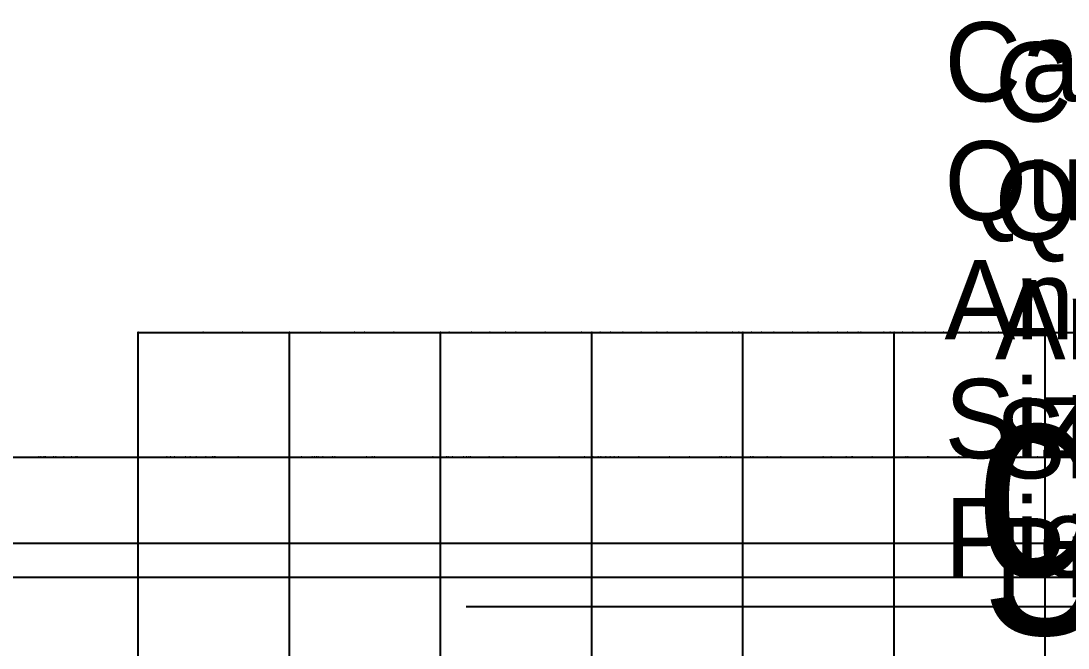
# Model space of a CAD drawing. Extents: x -2408 to 1029, y -526 to 2095.
# Drawn here: x -962 to -830.1, y 1560 to 1639 of the extents above; entities that cross this region are included whole.
import ezdxf

# ---------------------------------------------------------------- set-up
doc = ezdxf.new("R2010")
doc.units = 0
doc.layers.add('TEXT', color=7, linetype='Continuous')

# ---------------------------------------------------------------- blocks, each defined once
blk = doc.blocks.new('-30')
at = {"layer": '1'}
blk.add_lwpolyline([(-1248.11479, 751.94191), (-1230.545281, 751.94191), (-1210.241052, 751.94191), (-1193.374894, 751.94191), (-1175.226851, 751.94191), (-1155.906772, 751.94191), (-1135.524549, 751.94191), (-1114.190076, 751.94191), (-1092.013198, 751.94191)], dxfattribs=at)
at = {"layer": '14'}
blk.add_lwpolyline([(-1248.11479, 751.94191), (-1230.545281, 751.94191), (-1210.241052, 751.94191), (-1193.374894, 751.94191), (-1175.226851, 751.94191), (-1155.906772, 751.94191), (-1135.524549, 751.94191), (-1114.190076, 751.94191), (-1092.013198, 751.94191)], dxfattribs=at)
at = {"layer": '3'}
for p in [(-1230.545281, 751.94191), (-1230.545281, 751.94191), (-1210.241052, 751.94191), (-1210.241052, 751.94191), (-1193.374894, 751.94191), (-1193.374894, 751.94191), (-1175.226851, 751.94191), (-1175.226851, 751.94191), (-1155.906772, 751.94191), (-1155.906772, 751.94191), (-1135.524549, 751.94191), (-1135.524549, 751.94191), (-1114.190076, 751.94191), (-1114.190076, 751.94191)]:
    blk.add_point(p, dxfattribs=at)
blk = doc.blocks.new('-31')
at = {"layer": '1'}
blk.add_lwpolyline([(-1250.163213, 751.94191), (-1233.534925, 751.94191), (-1214.318426, 751.94191), (-1198.355812, 751.94191), (-1181.179972, 751.94191), (-1162.894896, 751.94191), (-1143.604578, 751.94191), (-1123.413024, 751.94191), (-1102.424193, 751.94191)], dxfattribs=at)
at = {"layer": '14'}
blk.add_lwpolyline([(-1250.163213, 751.94191), (-1233.534925, 751.94191), (-1214.318426, 751.94191), (-1198.355812, 751.94191), (-1181.179972, 751.94191), (-1162.894896, 751.94191), (-1143.604578, 751.94191), (-1123.413024, 751.94191), (-1102.424193, 751.94191)], dxfattribs=at)
at = {"layer": '3'}
for p in [(-1233.534925, 751.94191), (-1233.534925, 751.94191), (-1214.318426, 751.94191), (-1214.318426, 751.94191), (-1198.355812, 751.94191), (-1198.355812, 751.94191), (-1181.179972, 751.94191), (-1181.179972, 751.94191), (-1162.894896, 751.94191), (-1162.894896, 751.94191), (-1143.604578, 751.94191), (-1143.604578, 751.94191), (-1123.413024, 751.94191), (-1123.413024, 751.94191)]:
    blk.add_point(p, dxfattribs=at)
blk = doc.blocks.new('-32')
at = {"layer": '1'}
blk.add_lwpolyline([(-1248.531503, 751.94191), (-1232.212209, 751.94191), (-1213.509337, 751.94191), (-1198.05785, 751.94191), (-1181.494526, 751.94191), (-1163.917442, 751.94191), (-1145.424717, 751.94191), (-1126.114456, 751.94191), (-1106.084764, 751.94191), (-1085.433746, 751.94191), (-1064.259507, 751.94191), (-1042.660152, 751.94191), (-1020.733787, 751.94191), (-998.578515, 751.94191), (-976.292444, 751.94191), (-953.975048, 751.94191), (-931.721682, 751.94191), (-909.631823, 751.94191), (-887.803574, 751.94191), (-866.335077, 751.94191), (-845.32436, 751.94191), (-824.869566, 751.94191)], dxfattribs=at)
at = {"layer": '14'}
blk.add_lwpolyline([(-1248.531503, 751.94191), (-1232.212209, 751.94191), (-1213.509337, 751.94191), (-1198.05785, 751.94191), (-1181.494526, 751.94191), (-1163.917442, 751.94191), (-1145.424717, 751.94191), (-1126.114456, 751.94191), (-1106.084764, 751.94191), (-1085.433746, 751.94191), (-1064.259507, 751.94191), (-1042.660152, 751.94191), (-1020.733787, 751.94191), (-998.578515, 751.94191), (-976.292444, 751.94191), (-953.975048, 751.94191), (-931.721682, 751.94191), (-909.631823, 751.94191), (-887.803574, 751.94191), (-866.335077, 751.94191), (-845.32436, 751.94191), (-824.869566, 751.94191)], dxfattribs=at)
at = {"layer": '3'}
for p in [(-1232.212209, 751.94191), (-1232.212209, 751.94191), (-1213.509337, 751.94191), (-1213.509337, 751.94191), (-1198.05785, 751.94191), (-1198.05785, 751.94191), (-1181.494526, 751.94191), (-1181.494526, 751.94191), (-1163.917442, 751.94191), (-1163.917442, 751.94191), (-1145.424717, 751.94191), (-1145.424717, 751.94191), (-1126.114456, 751.94191), (-1126.114456, 751.94191), (-1106.084764, 751.94191), (-1106.084764, 751.94191)]:
    blk.add_point(p, dxfattribs=at)
blk = doc.blocks.new('-33')
at = {"layer": '1'}
blk.add_lwpolyline([(-1247.187721, 751.94191), (-1231.266954, 751.94191), (-1213.160278, 751.94191), (-1193.086281, 751.94191), (-1176.871221, 751.94191), (-1159.764718, 751.94191), (-1141.858993, 751.94191), (-1123.246262, 751.94191), (-1104.018745, 751.94191), (-1084.268661, 751.94191), (-1064.088228, 751.94191), (-1043.569664, 751.94191), (-1022.80519, 751.94191), (-1001.887022, 751.94191), (-980.908639, 751.94191), (-959.959737, 751.94191), (-939.133791, 751.94191), (-918.52302, 751.94191), (-898.21964, 751.94191), (-878.31587, 751.94191), (-858.903928, 751.94191), (-840.07603, 751.94191)], dxfattribs=at)
at = {"layer": '14'}
blk.add_lwpolyline([(-1247.187721, 751.94191), (-1231.266954, 751.94191), (-1213.160278, 751.94191), (-1193.086281, 751.94191), (-1176.871221, 751.94191), (-1159.764718, 751.94191), (-1141.858993, 751.94191), (-1123.246262, 751.94191), (-1104.018745, 751.94191), (-1084.268661, 751.94191), (-1064.088228, 751.94191), (-1043.569664, 751.94191), (-1022.80519, 751.94191), (-1001.887022, 751.94191), (-980.908639, 751.94191), (-959.959737, 751.94191), (-939.133791, 751.94191), (-918.52302, 751.94191), (-898.21964, 751.94191), (-878.31587, 751.94191), (-858.903928, 751.94191), (-840.07603, 751.94191)], dxfattribs=at)
at = {"layer": '3'}
for p in [(-1231.266954, 751.94191), (-1231.266954, 751.94191), (-1213.160278, 751.94191), (-1213.160278, 751.94191), (-1193.086281, 751.94191), (-1193.086281, 751.94191), (-1176.871221, 751.94191), (-1176.871221, 751.94191), (-1159.764718, 751.94191), (-1159.764718, 751.94191), (-1141.858993, 751.94191), (-1141.858993, 751.94191), (-1123.246262, 751.94191), (-1123.246262, 751.94191)]:
    blk.add_point(p, dxfattribs=at)
blk = doc.blocks.new('-34')
at = {"layer": '1'}
for points in [[(189.638661, 796.135864), (174.015274, 796.135864), (174.015274, 862.937851), (187.175975, 862.937851)], [(-1249.687567, 751.94191), (-1230.729139, 751.94191), (-1213.298577, 751.94191), (-1194.077439, 751.94191), (-1178.609608, 751.94191), (-1162.336014, 751.94191), (-1145.342988, 751.94191), (-1127.716863, 751.94191), (-1109.543971, 751.94191), (-1090.910644, 751.94191), (-1071.903216, 751.94191), (-1052.608018, 751.94191), (-1033.111383, 751.94191), (-1013.499643, 751.94191), (-993.860274, 751.94191), (-974.277315, 751.94191), (-954.838242, 751.94191), (-935.629386, 751.94191), (-916.737079, 751.94191), (-898.247652, 751.94191), (-880.247437, 751.94191), (-862.822765, 751.94191), (-846.059967, 751.94191), (-830.045376, 751.94191)]]:
    blk.add_lwpolyline(points, dxfattribs=at)
at = {"layer": '14'}
for points in [[(190.876288, 801.215897), (174.015274, 801.215897), (174.015274, 862.937851), (182.200869, 862.937851)], [(-1249.687567, 751.94191), (-1230.729139, 751.94191), (-1213.298577, 751.94191), (-1194.077439, 751.94191), (-1178.609608, 751.94191), (-1162.336014, 751.94191), (-1145.342988, 751.94191), (-1127.716863, 751.94191), (-1109.543971, 751.94191), (-1090.910644, 751.94191), (-1071.903216, 751.94191), (-1052.608018, 751.94191), (-1033.111383, 751.94191), (-1013.499643, 751.94191), (-993.860274, 751.94191), (-974.277315, 751.94191), (-954.838242, 751.94191), (-935.629386, 751.94191), (-916.737079, 751.94191), (-898.247652, 751.94191), (-880.247437, 751.94191), (-862.822765, 751.94191), (-846.059967, 751.94191), (-830.045376, 751.94191)]]:
    blk.add_lwpolyline(points, dxfattribs=at)
at = {"layer": '2'}
blk.add_point((174.015274, 862.937851), dxfattribs=at)
blk.add_point((174.015274, 862.937851), dxfattribs=at)
at = {"layer": '3'}
for p in [(-1230.729139, 751.94191), (-1230.729139, 751.94191), (-1213.298577, 751.94191), (-1213.298577, 751.94191), (-1194.077439, 751.94191), (-1194.077439, 751.94191), (-1178.609608, 751.94191), (-1178.609608, 751.94191), (-1162.336014, 751.94191), (-1162.336014, 751.94191), (-1145.342988, 751.94191), (-1145.342988, 751.94191), (-1127.716863, 751.94191), (-1127.716863, 751.94191), (-1109.543971, 751.94191), (-1109.543971, 751.94191)]:
    blk.add_point(p, dxfattribs=at)
blk = doc.blocks.new('-35')
at = {"layer": '1'}
for points in [[(204.781679, 796.135864), (189.638661, 796.135864), (174.015274, 796.135864), (174.015274, 862.937851), (187.175975, 862.937851), (202.55039, 862.937851)], [(-1252.187427, 751.94191), (-1234.521619, 751.94191), (-1218.279511, 751.94191), (-1200.3689, 751.94191), (-1180.980474, 751.94191), (-1165.584047, 751.94191), (-1149.544056, 751.94191), (-1132.94093, 751.94191), (-1115.855149, 751.94191), (-1098.367142, 751.94191)]]:
    blk.add_lwpolyline(points, dxfattribs=at)
at = {"layer": '14'}
for points in [[(207.430386, 801.215897), (190.876288, 801.215897), (174.015274, 801.215897), (174.015274, 862.937851), (182.200869, 862.937851), (196.968828, 862.937851)], [(-1252.187427, 751.94191), (-1234.521619, 751.94191), (-1218.279511, 751.94191), (-1200.3689, 751.94191), (-1180.980474, 751.94191), (-1165.584047, 751.94191), (-1149.544056, 751.94191), (-1132.94093, 751.94191), (-1115.855149, 751.94191), (-1098.367142, 751.94191)]]:
    blk.add_lwpolyline(points, dxfattribs=at)
at = {"layer": '2'}
blk.add_point((174.015274, 862.937851), dxfattribs=at)
blk.add_point((174.015274, 862.937851), dxfattribs=at)
at = {"layer": '3'}
for p in [(182.200869, 862.937851), (187.175975, 862.937851), (-1234.521619, 751.94191), (-1234.521619, 751.94191), (-1218.279511, 751.94191), (-1218.279511, 751.94191), (-1200.3689, 751.94191), (-1200.3689, 751.94191), (-1180.980474, 751.94191), (-1180.980474, 751.94191), (-1165.584047, 751.94191), (-1165.584047, 751.94191), (-1149.544056, 751.94191), (-1149.544056, 751.94191), (-1132.94093, 751.94191), (-1132.94093, 751.94191), (-1115.855149, 751.94191), (-1115.855149, 751.94191)]:
    blk.add_point(p, dxfattribs=at)
blk = doc.blocks.new('-36')
at = {"layer": '1'}
for points in [[(220.231689, 796.135864), (204.781679, 796.135864), (189.638661, 796.135864), (174.015274, 796.135864), (174.015274, 862.937851), (187.175975, 862.937851), (202.55039, 862.937851), (218.340909, 862.937851)], [(-1251.644597, 751.94191), (-1234.705316, 751.94191), (-1219.248474, 751.94191), (-1202.289411, 751.94191), (-1184.004833, 751.94191), (-1164.571489, 751.94191), (-1149.348929, 751.94191), (-1133.654162, 751.94191), (-1117.561746, 751.94191), (-1101.146243, 751.94191)]]:
    blk.add_lwpolyline(points, dxfattribs=at)
at = {"layer": '14'}
for points in [[(223.404164, 801.215897), (207.430386, 801.215897), (190.876288, 801.215897), (174.015274, 801.215897), (174.015274, 862.937851), (182.200869, 862.937851), (196.968828, 862.937851), (213.179199, 862.937851), (229.86736, 862.937851)], [(-1251.644597, 751.94191), (-1234.705316, 751.94191), (-1219.248474, 751.94191), (-1202.289411, 751.94191), (-1184.004833, 751.94191), (-1164.571489, 751.94191), (-1149.348929, 751.94191), (-1133.654162, 751.94191), (-1117.561746, 751.94191), (-1101.146243, 751.94191)]]:
    blk.add_lwpolyline(points, dxfattribs=at)
at = {"layer": '2'}
blk.add_point((174.015274, 862.937851), dxfattribs=at)
blk.add_point((174.015274, 862.937851), dxfattribs=at)
at = {"layer": '3'}
for p in [(182.200869, 862.937851), (187.175975, 862.937851), (196.968828, 862.937851), (202.55039, 862.937851), (213.179199, 862.937851), (-1234.705316, 751.94191), (-1234.705316, 751.94191), (-1219.248474, 751.94191), (-1219.248474, 751.94191), (-1202.289411, 751.94191), (-1202.289411, 751.94191), (-1184.004833, 751.94191), (-1184.004833, 751.94191), (-1164.571489, 751.94191), (-1164.571489, 751.94191), (-1149.348929, 751.94191), (-1149.348929, 751.94191), (-1133.654162, 751.94191), (-1133.654162, 751.94191), (-1117.561746, 751.94191), (-1117.561746, 751.94191)]:
    blk.add_point(p, dxfattribs=at)
blk = doc.blocks.new('-37')
at = {"layer": '1'}
for points in [[(235.699931, 796.135864), (220.231689, 796.135864), (204.781679, 796.135864), (189.638661, 796.135864), (174.015274, 796.135864), (174.015274, 862.937851), (187.175975, 862.937851), (202.55039, 862.937851), (218.340909, 862.937851), (233.516824, 862.937851), (249.711435, 862.937851)], [(-1251.472833, 751.94191), (-1235.362166, 751.94191), (-1216.898813, 751.94191), (-1200.647841, 751.94191), (-1183.257405, 751.94191), (-1164.890286, 751.94191), (-1145.709266, 751.94191), (-1125.877127, 751.94191), (-1110.673654, 751.94191), (-1095.264145, 751.94191)]]:
    blk.add_lwpolyline(points, dxfattribs=at)
at = {"layer": '14'}
for points in [[(238.793439, 801.215897), (223.404164, 801.215897), (207.430386, 801.215897), (190.876288, 801.215897), (174.015274, 801.215897), (174.015274, 862.937851), (182.200869, 862.937851), (196.968828, 862.937851), (213.179199, 862.937851), (229.86736, 862.937851), (245.673339, 862.937851)], [(-1251.472833, 751.94191), (-1235.362166, 751.94191), (-1216.898813, 751.94191), (-1200.647841, 751.94191), (-1183.257405, 751.94191), (-1164.890286, 751.94191), (-1145.709266, 751.94191), (-1125.877127, 751.94191), (-1110.673654, 751.94191), (-1095.264145, 751.94191)]]:
    blk.add_lwpolyline(points, dxfattribs=at)
at = {"layer": '2'}
blk.add_point((174.015274, 862.937851), dxfattribs=at)
blk.add_point((174.015274, 862.937851), dxfattribs=at)
at = {"layer": '3'}
for p in [(182.200869, 862.937851), (187.175975, 862.937851), (196.968828, 862.937851), (202.55039, 862.937851), (213.179199, 862.937851), (218.340909, 862.937851), (229.86736, 862.937851), (233.516824, 862.937851), (-1235.362166, 751.94191), (-1235.362166, 751.94191), (-1216.898813, 751.94191), (-1216.898813, 751.94191), (-1200.647841, 751.94191), (-1200.647841, 751.94191), (-1183.257405, 751.94191), (-1183.257405, 751.94191), (-1164.890286, 751.94191), (-1164.890286, 751.94191), (-1145.709266, 751.94191), (-1145.709266, 751.94191), (-1125.877127, 751.94191), (-1125.877127, 751.94191), (-1110.673654, 751.94191), (-1110.673654, 751.94191)]:
    blk.add_point(p, dxfattribs=at)
at = {"layer": '7'}
for p, q in [((215.32692, 828.394547), (329.993668, 828.394547)), ((-1241.902084, 741.08757), (-886.302185, 741.08757))]:
    blk.add_line(p, q, dxfattribs=at)
blk = doc.blocks.new('-38')
at = {"layer": '1'}
for points in [[(266.529593, 796.135864), (251.06136, 796.135864), (235.699931, 796.135864), (220.231689, 796.135864), (204.781679, 796.135864), (189.638661, 796.135864), (174.015274, 796.135864), (174.015274, 862.937851), (187.175975, 862.937851), (202.55039, 862.937851), (218.340909, 862.937851), (233.516824, 862.937851), (249.711435, 862.937851), (265.049816, 862.937851)], [(-1251.702563, 751.94191), (-1233.222254, 751.94191), (-1215.562447, 751.94191), (-1200.164919, 751.94191), (-1183.799994, 751.94191), (-1166.616533, 751.94191), (-1148.763331, 751.94191), (-1130.389253, 751.94191), (-1111.643091, 751.94191), (-1092.673712, 751.94191)]]:
    blk.add_lwpolyline(points, dxfattribs=at)
at = {"layer": '14'}
for points in [[(255.025405, 801.215897), (238.793439, 801.215897), (223.404164, 801.215897), (207.430386, 801.215897), (190.876288, 801.215897), (174.015274, 801.215897), (174.015274, 862.937851), (182.200869, 862.937851), (196.968828, 862.937851), (213.179199, 862.937851), (229.86736, 862.937851), (245.673339, 862.937851), (262.127564, 862.937851)], [(-1251.702563, 751.94191), (-1233.222254, 751.94191), (-1215.562447, 751.94191), (-1200.164919, 751.94191), (-1183.799994, 751.94191), (-1166.616533, 751.94191), (-1148.763331, 751.94191), (-1130.389253, 751.94191), (-1111.643091, 751.94191), (-1092.673712, 751.94191)]]:
    blk.add_lwpolyline(points, dxfattribs=at)
at = {"layer": '2'}
blk.add_point((174.015274, 862.937851), dxfattribs=at)
blk.add_point((174.015274, 862.937851), dxfattribs=at)
at = {"layer": '3'}
for p in [(182.200869, 862.937851), (187.175975, 862.937851), (196.968828, 862.937851), (202.55039, 862.937851), (213.179199, 862.937851), (218.340909, 862.937851), (229.86736, 862.937851), (233.516824, 862.937851), (245.673339, 862.937851), (249.711435, 862.937851), (-1233.222254, 751.94191), (-1233.222254, 751.94191), (-1215.562447, 751.94191), (-1215.562447, 751.94191), (-1200.164919, 751.94191), (-1200.164919, 751.94191), (-1183.799994, 751.94191), (-1183.799994, 751.94191), (-1166.616533, 751.94191), (-1166.616533, 751.94191), (-1148.763331, 751.94191), (-1148.763331, 751.94191), (-1130.389253, 751.94191), (-1130.389253, 751.94191), (-1111.643091, 751.94191), (-1111.643091, 751.94191)]:
    blk.add_point(p, dxfattribs=at)
at = {"layer": '7'}
for p, q in [((215.32692, 828.394547), (329.993668, 828.394547)), ((-1245.712051, 741.08757), (-920.592117, 741.08757))]:
    blk.add_line(p, q, dxfattribs=at)
blk = doc.blocks.new('-39')
at = {"layer": '1'}
for points in [[(281.533212, 796.135864), (266.529593, 796.135864), (251.06136, 796.135864), (235.699931, 796.135864), (220.231689, 796.135864), (204.781679, 796.135864), (189.638661, 796.135864), (174.015274, 796.135864), (174.015274, 862.937851), (187.175975, 862.937851), (202.55039, 862.937851), (218.340909, 862.937851), (233.516824, 862.937851), (249.711435, 862.937851), (265.049816, 862.937851), (280.228961, 862.937851)], [(-1252.363393, 751.94191), (-1235.141456, 751.94191), (-1218.800072, 751.94191), (-1200.930802, 751.94191), (-1185.712333, 751.94191), (-1169.819489, 751.94191), (-1153.387146, 751.94191), (-1136.550198, 751.94191), (-1119.443485, 751.94191), (-1102.202663, 751.94191)]]:
    blk.add_lwpolyline(points, dxfattribs=at)
at = {"layer": '14'}
for points in [[(288.227416, 801.215897), (269.265299, 801.215897), (255.025405, 801.215897), (238.793439, 801.215897), (223.404164, 801.215897), (207.430386, 801.215897), (190.876288, 801.215897), (174.015274, 801.215897), (174.015274, 862.937851), (182.200869, 862.937851), (196.968828, 862.937851), (213.179199, 862.937851), (229.86736, 862.937851), (245.673339, 862.937851), (262.127564, 862.937851), (278.779259, 862.937851)], [(-1252.363393, 751.94191), (-1235.141456, 751.94191), (-1218.800072, 751.94191), (-1200.930802, 751.94191), (-1185.712333, 751.94191), (-1169.819489, 751.94191), (-1153.387146, 751.94191), (-1136.550198, 751.94191), (-1119.443485, 751.94191), (-1102.202663, 751.94191)]]:
    blk.add_lwpolyline(points, dxfattribs=at)
at = {"layer": '2'}
blk.add_point((174.015274, 862.937851), dxfattribs=at)
blk.add_point((174.015274, 862.937851), dxfattribs=at)
at = {"layer": '3'}
for p in [(182.200869, 862.937851), (187.175975, 862.937851), (196.968828, 862.937851), (202.55039, 862.937851), (213.179199, 862.937851), (218.340909, 862.937851), (229.86736, 862.937851), (233.516824, 862.937851), (245.673339, 862.937851), (249.711435, 862.937851), (262.127564, 862.937851), (265.049816, 862.937851), (-1235.141456, 751.94191), (-1235.141456, 751.94191), (-1218.800072, 751.94191), (-1218.800072, 751.94191), (-1200.930802, 751.94191), (-1200.930802, 751.94191), (-1185.712333, 751.94191), (-1185.712333, 751.94191), (-1169.819489, 751.94191), (-1169.819489, 751.94191), (-1153.387146, 751.94191), (-1153.387146, 751.94191), (-1136.550198, 751.94191), (-1136.550198, 751.94191), (-1119.443485, 751.94191), (-1119.443485, 751.94191)]:
    blk.add_point(p, dxfattribs=at)
at = {"layer": '7'}
for p, q in [((215.32692, 828.394547), (329.993668, 828.394547)), ((-1249.522095, 741.08757), (-954.882126, 741.08757))]:
    blk.add_line(p, q, dxfattribs=at)
blk = doc.blocks.new('-40')
at = {"layer": '1'}
for points in [[(297.001442, 796.135864), (281.533212, 796.135864), (266.529593, 796.135864), (251.06136, 796.135864), (235.699931, 796.135864), (220.231689, 796.135864), (204.781679, 796.135864), (189.638661, 796.135864), (174.015274, 796.135864), (174.015274, 862.937851), (187.175975, 862.937851), (202.55039, 862.937851), (218.340909, 862.937851), (233.516824, 862.937851), (249.711435, 862.937851), (265.049816, 862.937851), (280.228961, 862.937851), (295.690551, 862.937851)], [(-1251.014822, 751.94191), (-1234.758227, 751.94191), (-1216.325021, 751.94191), (-1199.595758, 751.94191), (-1181.874561, 751.94191), (-1163.397601, 751.94191), (-1148.2306, 751.94191), (-1132.851969, 751.94191), (-1117.383356, 751.94191), (-1101.94427, 751.94191)]]:
    blk.add_lwpolyline(points, dxfattribs=at)
at = {"layer": '14'}
for points in [[(304.404697, 801.215897), (288.227416, 801.215897), (269.265299, 801.215897), (255.025405, 801.215897), (238.793439, 801.215897), (223.404164, 801.215897), (207.430386, 801.215897), (190.876288, 801.215897), (174.015274, 801.215897), (174.015274, 862.937851), (182.200869, 862.937851), (196.968828, 862.937851), (213.179199, 862.937851), (229.86736, 862.937851), (245.673339, 862.937851), (262.127564, 862.937851), (278.779259, 862.937851), (295.230519, 862.937851)], [(-1251.014822, 751.94191), (-1234.758227, 751.94191), (-1216.325021, 751.94191), (-1199.595758, 751.94191), (-1181.874561, 751.94191), (-1163.397601, 751.94191), (-1148.2306, 751.94191), (-1132.851969, 751.94191), (-1117.383356, 751.94191), (-1101.94427, 751.94191)]]:
    blk.add_lwpolyline(points, dxfattribs=at)
at = {"layer": '2'}
blk.add_point((174.015274, 862.937851), dxfattribs=at)
blk.add_point((174.015274, 862.937851), dxfattribs=at)
at = {"layer": '3'}
for p in [(182.200869, 862.937851), (187.175975, 862.937851), (196.968828, 862.937851), (202.55039, 862.937851), (213.179199, 862.937851), (218.340909, 862.937851), (229.86736, 862.937851), (233.516824, 862.937851), (245.673339, 862.937851), (249.711435, 862.937851), (262.127564, 862.937851), (265.049816, 862.937851), (278.779259, 862.937851), (280.228961, 862.937851), (-1234.758227, 751.94191), (-1234.758227, 751.94191), (-1216.325021, 751.94191), (-1216.325021, 751.94191), (-1199.595758, 751.94191), (-1199.595758, 751.94191), (-1181.874561, 751.94191), (-1181.874561, 751.94191), (-1163.397601, 751.94191), (-1163.397601, 751.94191), (-1148.2306, 751.94191), (-1148.2306, 751.94191), (-1132.851969, 751.94191), (-1132.851969, 751.94191), (-1117.383356, 751.94191), (-1117.383356, 751.94191)]:
    blk.add_point(p, dxfattribs=at)
at = {"layer": '7'}
for p, q in [((215.32692, 828.394547), (329.993668, 828.394547)), ((-1253.332062, 736.820602), (-989.172134, 736.820602))]:
    blk.add_line(p, q, dxfattribs=at)
at = {"layer": '1'}
for s, p in [('Category: 8', (281.965294, 889.536858)), ('Quantity: 1', (281.965294, 874.536858)), ('Annotation: ', (281.965294, 859.536858)), ('Size: 40', (281.965294, 844.536858)), ('Piece Name: noname', (281.965294, 829.536858)), ('Category: 1', (-1121.252136, 796.820526)), ('Quantity: 1', (-1121.252136, 781.820526)), ('Annotation: ', (-1121.252136, 766.820526)), ('Size: 40', (-1121.252136, 751.820526)), ('Piece Name: noname', (-1121.252136, 736.820526))]:
    blk.add_text(s, height=10, dxfattribs=at).set_placement(p)
at = {"layer": 'TEXT', "color": 7}
blk.add_text('g06-40', height=25, dxfattribs=at).set_placement((-1117.58, 736.81))

msp = doc.modelspace()

# ---------------------------------------------------------------- block references
at = {"layer": '1'}
for name, p in [('-30', (275.61524, 832.076891)), ('-31', (275.61524, 832.076891)), ('-32', (275.61524, 832.076891)), ('-33', (275.61524, 832.076891)), ('-34', (275.61524, 832.076891)), ('-35', (275.61524, 832.076891)), ('-36', (275.61524, 832.076891)), ('-37', (275.61524, 832.076891)), ('-38', (275.61524, 832.076891)), ('-39', (275.61524, 832.076891)), ('-40', (275.61524, 832.076891)), ('-40', (-1121.252136, 736.820577)), ('-39', (-1102.202113, 736.820577)), ('-38', (-1083.152119, 736.820577)), ('-37', (-1064.102135, 736.820577)), ('-36', (-1045.052109, 736.820577)), ('-35', (-1026.002121, 736.820577)), ('-34', (-1006.952133, 736.820577))]:
    msp.add_blockref(name, p, dxfattribs=at)

doc.saveas('drawing.dxf')
